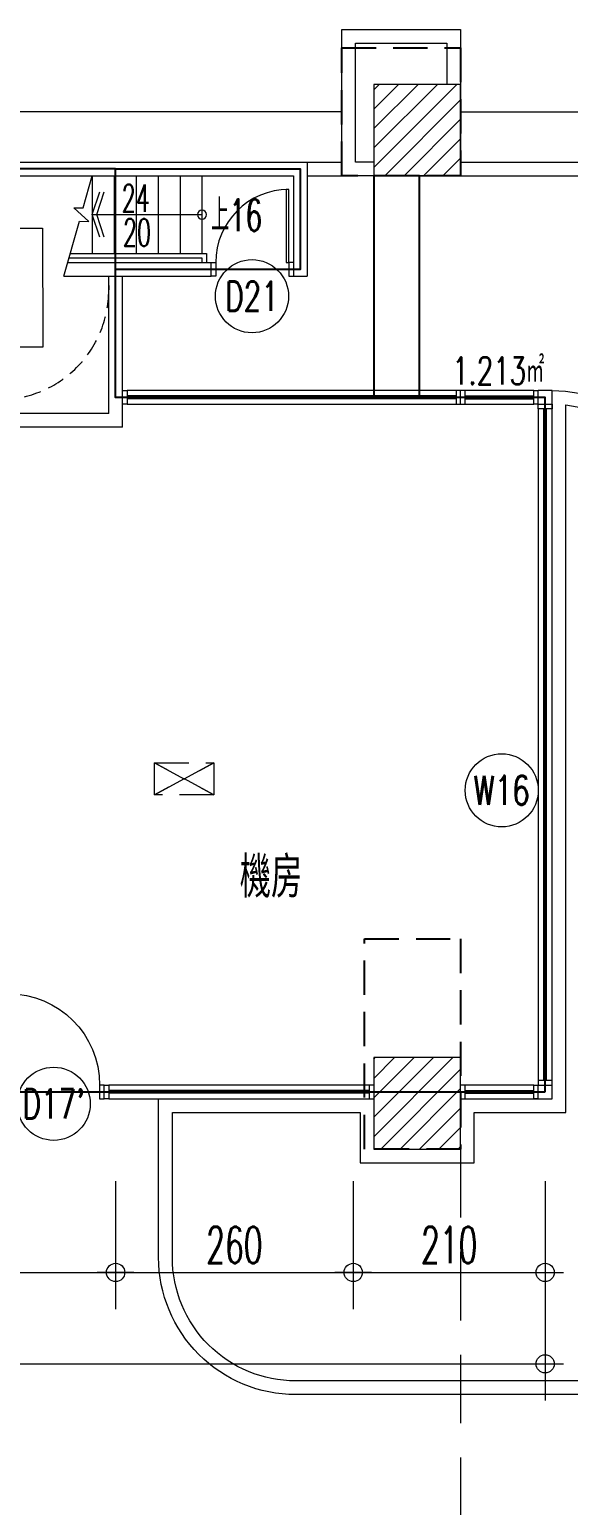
# Model space of a CAD drawing. Header units: centimetres. Extents: x 331046 to 708261, y -22683 to 106617.
# Drawn here: x 661650 to 662240, y 104933 to 106548 of the extents above; entities that cross this region are included whole.
import ezdxf
from ezdxf.enums import TextEntityAlignment as Align

# ---------------------------------------------------------------- set-up
doc = ezdxf.new("R2010")
doc.units = ezdxf.units.CM
doc.header["$LTSCALE"] = 150
doc.header["$PDMODE"] = 3
doc.linetypes.add('HIDDEN', pattern=[0.375, 0.25, -0.125])
doc.linetypes.add('HIDDEN2', pattern=[0.1875, 0.125, -0.0625])
doc.layers.get('0').update_dxf_attribs({"lineweight": 5})
doc.layers.get('Defpoints').update_dxf_attribs({"lineweight": 5})
for name, color, linetype, lineweight in [('0-0.13', 121, 'Continuous', 13), ('00-大漢-設計', 11, 'Continuous', 5), ('BEAM', 9, 'Continuous', 5), ('COL', 1, 'Continuous', 5), ('DIM', 6, 'Continuous', 5), ('HANDRAIL', 3, 'Continuous', 5), ('OPEM-TAG(w)', 4, 'Continuous', 5), ('OPEN', 4, 'Continuous', 5), ('OPEN-TAG', 3, 'Continuous', 5), ('OPEN2', 4, 'Continuous', 5), ('OTHER', 4, 'Continuous', 5), ('STAIR', 4, 'Continuous', 5), ('TEXT', 3, 'Continuous', 5), ('WALL', 2, 'Continuous', 5), ('WALL2', 10, 'Continuous', 5)]:
    doc.layers.add(name, color=color, linetype=linetype, lineweight=lineweight)
doc.layers.add('AREA', color=3, linetype='Continuous', plot=False)
doc.layers.add('COL-H', color=7, linetype='HIDDEN', plot=False)
doc.styles.add('C1', font='simplex.shx', dxfattribs={"width": 0.6, "bigfont": 'chin.shx'})
doc.dimstyles.new('DIMcc', dxfattribs={"dimscale": 100, "dimtxt": 0.25, "dimasz": 0.15, "dimexe": 0.2, "dimexo": 0, "dimgap": 0.09, "dimtad": 1, "dimrnd": 0.01, "dimdsep": 46, "dimtxsty": 'C1', "dimblk1": 'Cir', "dimblk2": 'Cir', "dimsah": 1, "dimcen": 0.5, "dimadec": 0, "dimazin": 0, "dimtfac": 1, "dimtix": 1, "dimtmove": 2, "dimatfit": 3, "dimldrblk": 'ARROW', "dimfxl": 1, "dimarcsym": 0})

# ---------------------------------------------------------------- blocks, each defined once
blk = doc.blocks.new('A$C3AC35C76')
at = {"layer": '00-大漢-設計', "color": 251}
for points in [[(-685, 1890), (-685, 1304.1, 0.414582), (-585.1, 1204.1), (-545, 1204.1, -0.414214), (-495, 1154.1), (-495, 1091.3, -0.414214), (-645, 941.3), (-1115.4, 941.3, -0.414214), (-1265.4, 1091.3), (-1265.4, 1265), (-1030, 1265), (-1030, 1210), (-935, 1210), (-935, 1265), (-835, 1265), (-835, 2040), (-835, 2040, -0.414214)], [(-700, 1890), (-700, 1304.1, 0.414557), (-585, 1189.1), (-545, 1189.1, -0.414214), (-510, 1154.1), (-510, 1091.3, -0.414214), (-645, 956.3), (-1115.4, 956.3, -0.414214), (-1250.4, 1091.3), (-1250.4, 1250), (-1045, 1250), (-1045, 1195), (-920, 1195), (-920, 1250), (-820, 1250), (-820, 2024.2, -0.381966)]]:
    blk.add_lwpolyline(points, format="xyb", close=True, dxfattribs=at)
blk = doc.blocks.new('$PDS001015O08HK0DW00008C10')
at = {"color": 0, "linetype": 'Continuous'}
for p, q in [((50, 107.5), (47, 107.5)), ((47, 107.5), (47, 7.5)), ((50, 7.5), (50, 107.5)), ((-55, 7.5), (-50, 7.5)), ((-50, 7.5), (-50, -7.5)), ((47, 7.5), (50, 7.5)), ((55, 7.5), (50, 7.5)), ((50, 7.5), (50, -7.5)), ((-50, -7.5), (-55, -7.5)), ((50, -7.5), (55, -7.5))]:
    blk.add_line(p, q, dxfattribs=at)
blk.add_arc((50, 7.5), 100, 90, 180, dxfattribs=at)
blk = doc.blocks.new('PStArw06')
blk.add_line((-5, 0), (-15, 0))
for points in [[(-13.1, -24.8), (-5, 0), (-13.1, 24.8)], [(-8.1, -24.8), (0, 0), (-8.1, 24.8)]]:
    blk.add_lwpolyline(points)
blk = doc.blocks.new('_PStStr')
blk.add_circle((0, 0), 0.05)
blk = doc.blocks.new('$PDS001015O06Y00DW00008C10')
at = {"color": 0, "linetype": 'Continuous'}
for p, q in [((40, 87.5), (37, 87.5)), ((37, 87.5), (37, 7.5)), ((40, 7.5), (40, 87.5)), ((-45, 7.5), (-40, 7.5)), ((-40, 7.5), (-40, -7.5)), ((37, 7.5), (40, 7.5)), ((45, 7.5), (40, 7.5)), ((40, 7.5), (40, -7.5)), ((-40, -7.5), (-45, -7.5)), ((40, -7.5), (45, -7.5))]:
    blk.add_line(p, q, dxfattribs=at)
blk.add_arc((40, 7.5), 80, 90, 180, dxfattribs=at)
blk = doc.blocks.new('_LDW002')
blk.add_circle((0, 0), 0.5)
at = {"style": 'C1', "width": 0.7}
blk.add_attdef('DW_NO', text='', height=0.4, dxfattribs=at).set_placement((0, 0), align=Align.MIDDLE)
at = {"linetype": 'Continuous', "style": 'C1', "width": 0.7}
blk.add_attdef('MATERIAL', (0.55, -0.5), '', height=0.4, dxfattribs=at)
blk = doc.blocks.new('space_area')
at = {"layer": 'AREA', "style": 'C1', "width": 0.7, "flags": 1}
for tag, p in [('AR_A', (0, 1.44)), ('FL_A', (0.42, 1.44)), ('MULTIPLE', (0.84, 1.44)), ('AREA-P', (0, 0.72)), ('AREA-M', (0, 0.36)), ('PERIMETER', (0, 1.08)), ('FLOOR', (0, 0))]:
    blk.add_attdef(tag, p, '', height=0.3, dxfattribs=at)
at = {"layer": 'AREA', "style": 'C1', "width": 0.7}
for tag, p in [('AREA', (0, -1.08)), ('GROUP', (0, -0.36)), ('SPACE', (0, -0.72))]:
    blk.add_attdef(tag, p, '', height=0.3, dxfattribs=at)
blk = doc.blocks.new('A$C7A6730AA')
at = {"color": 0, "linetype": 'Continuous'}
for p, q in [((-15, 740), (-15, 745)), ((0, 745), (0, 740)), ((0, 740), (-15, 740)), ((-15, 740), (-15, 5)), ((-9, 5), (-9, 740)), ((-6, 5), (-6, 740)), ((0, 5), (0, 740)), ((0, 5), (-15, 5)), ((-15, 5), (-15, 0)), ((0, 0), (0, 5))]:
    blk.add_line(p, q, dxfattribs=at)
blk = doc.blocks.new('$PWS001115O06K40DW00008C2')
at = {"color": 0, "linetype": 'Continuous'}
for p, q in [((-42.5, 7.5), (-37.5, 7.5)), ((-37.5, 7.5), (-37.5, -7.5)), ((37.5, 7.5), (-37.5, 7.5)), ((37.5, 1.5), (-37.5, 1.5)), ((42.5, 7.5), (37.5, 7.5)), ((37.5, 7.5), (37.5, -7.5)), ((-37.5, -7.5), (-42.5, -7.5)), ((37.5, -1.5), (-37.5, -1.5)), ((-37.5, -7.5), (37.5, -7.5)), ((37.5, -7.5), (42.5, -7.5))]:
    blk.add_line(p, q, dxfattribs=at)
blk = doc.blocks.new('$PWS001115O0MRG0DW00008C2')
at = {"color": 0, "linetype": 'Continuous'}
for p, q in [((-147.5, 7.5), (-142.5, 7.5)), ((-142.5, 7.5), (-142.5, -7.5)), ((142.5, 7.5), (-142.5, 7.5)), ((142.5, 1.5), (-142.5, 1.5)), ((147.5, 7.5), (142.5, 7.5)), ((142.5, 7.5), (142.5, -7.5)), ((-142.5, -7.5), (-147.5, -7.5)), ((142.5, -1.5), (-142.5, -1.5)), ((-142.5, -7.5), (142.5, -7.5)), ((142.5, -7.5), (147.5, -7.5))]:
    blk.add_line(p, q, dxfattribs=at)
blk = doc.blocks.new('$PWS001115O0SJS0DW00008C2')
at = {"color": 0, "linetype": 'Continuous'}
for p, q in [((-185, 7.5), (-180, 7.5)), ((-180, 7.5), (-180, -7.5)), ((180, 7.5), (-180, 7.5)), ((180, 1.5), (-180, 1.5)), ((185, 7.5), (180, 7.5)), ((180, 7.5), (180, -7.5)), ((-180, -7.5), (-185, -7.5)), ((180, -1.5), (-180, -1.5)), ((-180, -7.5), (180, -7.5)), ((180, -7.5), (185, -7.5))]:
    blk.add_line(p, q, dxfattribs=at)
blk = doc.blocks.new('Cir')
blk.add_line((-1, 0), (1, 0))
blk.add_circle((0, 0), 0.5)
blk = doc.blocks.new('*D112')
at = {"layer": 'Defpoints', "color": 0, "transparency": 16777216}
for p in [(311180.1, 66430.8), (311440.1, 66430.8), (311440.1, 66330.8)]:
    blk.add_point(p, dxfattribs=at)
at = {"layer": 'DIM', "color": 0, "lineweight": -2, "transparency": 16777216}
for p, q in [((311180.1, 66430.8), (311180.1, 66290.8)), ((311440.1, 66430.8), (311440.1, 66290.8)), ((311200.1, 66330.8), (311420.1, 66330.8))]:
    blk.add_line(p, q, dxfattribs=at)
at = {"layer": 'DIM', "color": 0, "lineweight": -2, "transparency": 16777216, "xscale": 20, "yscale": 20, "zscale": 20, "rotation": 180}
blk.add_blockref('Cir', (311180.1, 66330.8), dxfattribs=at)
at = {"layer": 'DIM', "color": 0, "lineweight": -2, "transparency": 16777216, "xscale": 20, "yscale": 20, "zscale": 20}
blk.add_blockref('Cir', (311440.1, 66330.8), dxfattribs=at)
at = {"layer": 'DIM', "color": 0, "transparency": 16777216, "insert": (311310.1, 66360.8), "char_height": 40, "attachment_point": 5, "style": 'C1'}
blk.add_mtext('260', dxfattribs=at)
blk = doc.blocks.new('ARROW')
blk.add_solid([(0, 0), (-1, 0.3), (-1, -0.3)])
blk = doc.blocks.new('*D113')
at = {"layer": 'Defpoints', "color": 0, "transparency": 16777216}
for p in [(311440.1, 66430.8), (311650.1, 66430.8), (311650.1, 66330.8)]:
    blk.add_point(p, dxfattribs=at)
at = {"layer": 'DIM', "color": 0, "lineweight": -2, "transparency": 16777216}
for p, q in [((311440.1, 66430.8), (311440.1, 66290.8)), ((311650.1, 66430.8), (311650.1, 66290.8)), ((311460.1, 66330.8), (311630.1, 66330.8))]:
    blk.add_line(p, q, dxfattribs=at)
at = {"layer": 'DIM', "color": 0, "lineweight": -2, "transparency": 16777216, "xscale": 20, "yscale": 20, "zscale": 20, "rotation": 180}
blk.add_blockref('Cir', (311440.1, 66330.8), dxfattribs=at)
at = {"layer": 'DIM', "color": 0, "lineweight": -2, "transparency": 16777216, "xscale": 20, "yscale": 20, "zscale": 20}
blk.add_blockref('Cir', (311650.1, 66330.8), dxfattribs=at)
at = {"layer": 'DIM', "color": 0, "transparency": 16777216, "insert": (311545.1, 66360.8), "char_height": 40, "attachment_point": 5, "style": 'C1'}
blk.add_mtext('210', dxfattribs=at)
blk = doc.blocks.new('*D114')
at = {"layer": 'Defpoints', "color": 0, "transparency": 16777216}
for p in [(309970.1, 66430.8), (311650.1, 66430.8), (311650.1, 66230.8)]:
    blk.add_point(p, dxfattribs=at)
at = {"layer": 'DIM', "color": 0, "lineweight": -2, "transparency": 16777216}
for p, q in [((309970.1, 66430.8), (309970.1, 66190.8)), ((311650.1, 66430.8), (311650.1, 66190.8)), ((309990.1, 66230.8), (311630.1, 66230.8))]:
    blk.add_line(p, q, dxfattribs=at)
at = {"layer": 'DIM', "color": 0, "lineweight": -2, "transparency": 16777216, "xscale": 20, "yscale": 20, "zscale": 20, "rotation": 180}
blk.add_blockref('Cir', (309970.1, 66230.8), dxfattribs=at)
at = {"layer": 'DIM', "color": 0, "lineweight": -2, "transparency": 16777216, "xscale": 20, "yscale": 20, "zscale": 20}
blk.add_blockref('Cir', (311650.1, 66230.8), dxfattribs=at)
at = {"layer": 'DIM', "color": 0, "transparency": 16777216, "insert": (310810.1, 66260.8), "char_height": 40, "attachment_point": 5, "style": 'C1'}
blk.add_mtext('1680', dxfattribs=at)
blk = doc.blocks.new('*D117')
at = {"layer": 'Defpoints', "color": 0, "transparency": 16777216}
for p in [(310905.1, 66430.8), (311180.1, 66430.8), (311180.1, 66330.8)]:
    blk.add_point(p, dxfattribs=at)
at = {"layer": 'DIM', "color": 0, "lineweight": -2, "transparency": 16777216}
for p, q in [((310905.1, 66430.8), (310905.1, 66290.8)), ((311180.1, 66430.8), (311180.1, 66290.8)), ((310925.1, 66330.8), (311160.1, 66330.8))]:
    blk.add_line(p, q, dxfattribs=at)
at = {"layer": 'DIM', "color": 0, "lineweight": -2, "transparency": 16777216, "xscale": 20, "yscale": 20, "zscale": 20, "rotation": 180}
blk.add_blockref('Cir', (310905.1, 66330.8), dxfattribs=at)
at = {"layer": 'DIM', "color": 0, "lineweight": -2, "transparency": 16777216, "xscale": 20, "yscale": 20, "zscale": 20}
blk.add_blockref('Cir', (311180.1, 66330.8), dxfattribs=at)
at = {"layer": 'DIM', "color": 0, "transparency": 16777216, "insert": (311042.6, 66360.8), "char_height": 40, "attachment_point": 5, "style": 'C1'}
blk.add_mtext('275', dxfattribs=at)
blk = doc.blocks.new('A$Ca2908e60')
at = {"layer": 'COL'}
h = blk.add_hatch(dxfattribs=at)
h.set_pattern_fill('_USER', scale=15, angle=45, pattern_type=0)
h.set_pattern_definition([(45, (-276062.604, -22705.456), (-10.6066017, 10.6066017), [])])
h.paths.add_polyline_path([(5400, 3760.371), (5495, 3760.371), (5495, 3860.371), (5400, 3860.371)])
h.paths.add_polyline_path([(4000, 3760.371), (4095, 3760.371), (4095, 3860.371), (4000, 3860.371)])
h.paths.add_polyline_path([(5400, 4825.371), (5495, 4825.371), (5495, 4925.371), (5400, 4925.371)])
h.paths.add_polyline_path([(4755, 4825.371), (4850, 4825.371), (4850, 4925.371), (4755, 4925.371)])
h.paths.add_polyline_path([(4000, 4825.371), (4095, 4825.371), (4095, 4925.371), (4000, 4925.371)])
h.paths.add_polyline_path([(4710, 3760.371), (4850, 3760.371), (4850, 3830.371), (4710, 3830.371)])
at = {"layer": 'AREA'}
for points in [[(5587.5, 3822.871), (5587.5, 4582.871), (5117.5, 4582.871), (5117.5, 4832.871), (4769.188, 4832.871), (4692.5, 4756.183), (4692.5, 4692.871), (4457.5, 4692.871), (4457.5, 4557.871), (4377.5, 4557.871), (4377.5, 4292.871), (3907.5, 4292.871), (3907.5, 3822.871)], [(5450, 4825.371), (5400, 4825.371), (5400, 4582.871), (5450, 4582.871)]]:
    blk.add_lwpolyline(points, close=True, dxfattribs=at)
blk.add_lwpolyline([(5117.5, 4832.871), (5319.5, 4832.871), (5319.5, 4722.871), (5117.5, 4722.871)], dxfattribs=at)
at = {"layer": 'BEAM'}
for p, q in [((5365, 4895.371), (4850, 4895.371)), ((5495, 4895.371), (6490, 4895.371))]:
    blk.add_line(p, q, dxfattribs=at)
at = {"layer": 'COL'}
for points in [[(5400, 4825.371), (5495, 4825.371), (5495, 4925.371), (5400, 4925.371)], [(5400, 3760.371), (5495, 3760.371), (5495, 3860.371), (5400, 3860.371)]]:
    blk.add_lwpolyline(points, close=True, dxfattribs=at)
at = {"layer": 'COL-H'}
for points in [[(5365, 4965.371), (5495, 4965.371), (5495, 4825.371), (5365, 4825.371)], [(5390, 3990.371), (5495, 3990.371), (5495, 3760.371), (5390, 3760.371)]]:
    blk.add_lwpolyline(points, close=True, dxfattribs=at)
at = {"layer": 'DIM', "linetype": 'HIDDEN', "ltscale": 2}
blk.add_line((5495, 3760.371), (5495, 1425.371), dxfattribs=at)
at = {"layer": 'HANDRAIL'}
for p, q in [((5327, 4840.371), (5365, 4840.371)), ((5495, 4840.371), (6490, 4840.371)), ((5327, 4825.371), (5365, 4825.371)), ((5495, 4825.371), (6490, 4825.371))]:
    blk.add_line(p, q, dxfattribs=at)
blk.add_lwpolyline([(5365, 4985.371), (5495, 4985.371), (5495, 4825.371), (5365, 4825.371)], close=True, dxfattribs=at)
blk.add_lwpolyline([(5400, 4840.371), (5380, 4840.371), (5380, 4970.371), (5480, 4970.371), (5480, 4925.371)], dxfattribs=at)
at = {"layer": 'OPEN2'}
for p, q in [((5595, 4590.371), (5580, 4590.371)), ((5580, 4575.371), (5580, 4590.371)), ((5595, 4575.371), (5595, 4590.371)), ((5580, 4575.371), (5595, 4575.371)), ((5580, 3815.371), (5580, 3830.371)), ((5580, 3830.371), (5595, 3830.371)), ((5595, 3815.371), (5595, 3830.371)), ((5580, 3815.371), (5595, 3815.371))]:
    blk.add_line(p, q, dxfattribs=at)
at = {"layer": 'OTHER'}
blk.add_lwpolyline([(5060.941, 4715.371), (5077.962, 4775.653), (5088.265, 4775.342), (5071.735, 4790.4), (5082.038, 4790.089), (5092, 4825.371)], dxfattribs=at)
at = {"layer": 'STAIR'}
for p, q in [((5092, 4825.371), (5092, 4740.371)), ((5116, 4825.371), (5116, 4740.371)), ((5140, 4825.371), (5140, 4740.371)), ((5164, 4825.371), (5164, 4740.371)), ((5188, 4825.371), (5188, 4740.371)), ((5212, 4825.371), (5212, 4740.371)), ((5092, 4782.871), (5212, 4782.871)), ((4822, 4767.871), (5037.5, 4767.871)), ((5037.5, 4767.871), (5038, 4637.871)), ((5066.588, 4735.371), (5212, 4735.371)), ((5068, 4740.371), (5217, 4740.371)), ((5212, 4735.371), (5212, 4730.371)), ((5217, 4740.371), (5217, 4730.371)), ((5038, 4637.871), (4837, 4637.871))]:
    blk.add_line(p, q, dxfattribs=at)
at = {"layer": 'STAIR', "linetype": 'HIDDEN2'}
blk.add_line((5110, 4705.371), (5110, 4700.371), dxfattribs=at)
blk.add_arc((4990, 4700.371), 120, 270, 0, dxfattribs=at)
at = {"layer": 'WALL'}
for p, q in [((4850, 4840.371), (5125, 4840.371)), ((5125, 4840.371), (5327, 4840.371)), ((5327, 4840.371), (5327, 4715.371)), ((4772.294, 4825.371), (5312, 4825.371)), ((5312, 4825.371), (5312, 4715.371)), ((5065.176, 4730.371), (5222, 4730.371)), ((5222, 4715.371), (5222, 4730.371)), ((5060.941, 4715.371), (5222, 4715.371)), ((5110, 4565.371), (5110, 4715.371)), ((5125, 4550.371), (5125, 4715.371)), ((5312, 4715.371), (5327, 4715.371)), ((5495, 4575.371), (5495, 4590.371)), ((5110, 4565.371), (4585, 4565.371)), ((5125, 4550.371), (4600, 4550.371)), ((5105, 3815.371), (5105, 3830.371))]:
    blk.add_line(p, q, dxfattribs=at)
at = {"layer": 'WALL2', "color": 8, "linetype": 'HIDDEN'}
blk.add_lwpolyline([(5160, 4182.871), (5225, 4147.871), (5160, 4182.871), (5225, 4182.871), (5225, 4147.871), (5160, 4147.871), (5225, 4182.871), (5160, 4147.871)], close=True, dxfattribs=at)
at = {"layer": 'AREA'}
ref = blk.add_blockref('space_area', (5485.676, 4705.015), dxfattribs=dict(at, xscale=10, yscale=10, zscale=10))
ref.add_attrib('AREA-M', '1.213㎡', (5485.676, 4597.015), dxfattribs={"height": 30, "style": 'C1', "width": 0.7})
at = {"layer": 'DIM'}
blk.add_blockref('A$C3AC35C76', (6430, 2550.371), dxfattribs=at)
at = {"layer": 'OPEM-TAG(w)', "xscale": 80, "yscale": 80, "zscale": 80}
blk.add_blockref('_LDW002', (5540, 4152.871), dxfattribs=at).add_auto_attribs({'DW_NO': 'W16'})
at = {"layer": 'OPEN'}
blk.add_blockref('$PDS001015O06Y00DW00008C10', (5267, 4722.871), dxfattribs=at)
at = {"layer": 'OPEN', "xscale": -1}
blk.add_blockref('$PDS001015O08HK0DW00008C10', (5050, 3822.871), dxfattribs=at)
at = {"layer": 'OPEN-TAG'}
ref = blk.add_blockref('_LDW002', (5266.751, 4693.55), dxfattribs=dict(at, xscale=80, yscale=80, zscale=80, rotation=180))
ref.add_attrib('DW_NO', 'D21', dxfattribs={"layer": '0', "height": 32, "style": 'C1', "width": 0.7}).set_placement((5266.751, 4693.55), align=Align.MIDDLE)
ref = blk.add_blockref('_LDW002', (5049.764, 3809.883), dxfattribs=dict(at, xscale=80, yscale=80, zscale=80, rotation=180))
ref.add_attrib('DW_NO', "D17'", dxfattribs={"layer": '0', "height": 32, "style": 'C1', "width": 0.7}).set_placement((5049.764, 3809.883), align=Align.MIDDLE)
at = {"layer": 'OPEN2'}
for name, p in [('$PWS001115O0SJS0DW00008C2', (5310, 4582.871)), ('A$C7A6730AA', (5595, 3830.371)), ('$PWS001115O0MRG0DW00008C2', (5252.5, 3822.871))]:
    blk.add_blockref(name, p, dxfattribs=at)
at = {"layer": 'OPEN2', "rotation": 180}
for p in [(5537.5, 4582.871), (5537.5, 3822.871)]:
    blk.add_blockref('$PWS001115O06K40DW00008C2', p, dxfattribs=at)
at = {"layer": 'STAIR', "xscale": -1}
blk.add_blockref('PStArw06', (5092, 4782.871), dxfattribs=at)
at = {"layer": 'STAIR', "xscale": -100, "yscale": 100, "rotation": 180}
blk.add_blockref('_PStStr', (5212, 4782.871), dxfattribs=at)
at = {"layer": 'TEXT', "style": 'C1', "width": 0.6}
for s, height, p in [('24', 30, (5139.601, 4800.752)), ('上16', 35, (5249.758, 4783.74)), ('20', 30, (5140.864, 4763.279))]:
    blk.add_text(s, height=height, dxfattribs=at).set_placement(p, align=Align.MIDDLE)
at = {"layer": 'TEXT', "style": 'C1', "width": 0.8}
blk.add_text('機房', height=45, dxfattribs=at).set_placement((5287.5, 4057.871), align=Align.MIDDLE_CENTER)
at = {"layer": 'DIM'}
for base, p1, p2, picture, middle in [((5587.5, 3525.371), (3907.5, 3725.371), (5587.5, 3725.371), '*D114', (4747.5, 3555.371)), ((5117.5, 3625.371), (4842.5, 3725.371), (5117.5, 3725.371), '*D117', (4980, 3655.371)), ((5377.5, 3625.371), (5117.5, 3725.371), (5377.5, 3725.371), '*D112', (5247.5, 3655.371)), ((5587.5, 3625.371), (5377.5, 3725.371), (5587.5, 3725.371), '*D113', (5482.5, 3655.371))]:
    dim = blk.add_linear_dim(base=base, p1=p1, p2=p2, dimstyle='DIMcc', override={"dimscale": 200, "dimtxt": 0.2, "dimasz": 0.1, "dimgap": 0.05}, dxfattribs=at)
    dim.commit()
    dim.dimension.update_dxf_attribs({"geometry": picture, "text_midpoint": middle, "insert": (-306062.604, -62705.456)})

msp = doc.modelspace()

# ---------------------------------------------------------------- block references
at = {"layer": '0-0.13', "lineweight": 13}
msp.add_blockref('A$Ca2908e60', (656626.59, 101562.45), dxfattribs=at)

doc.saveas('drawing.dxf')
